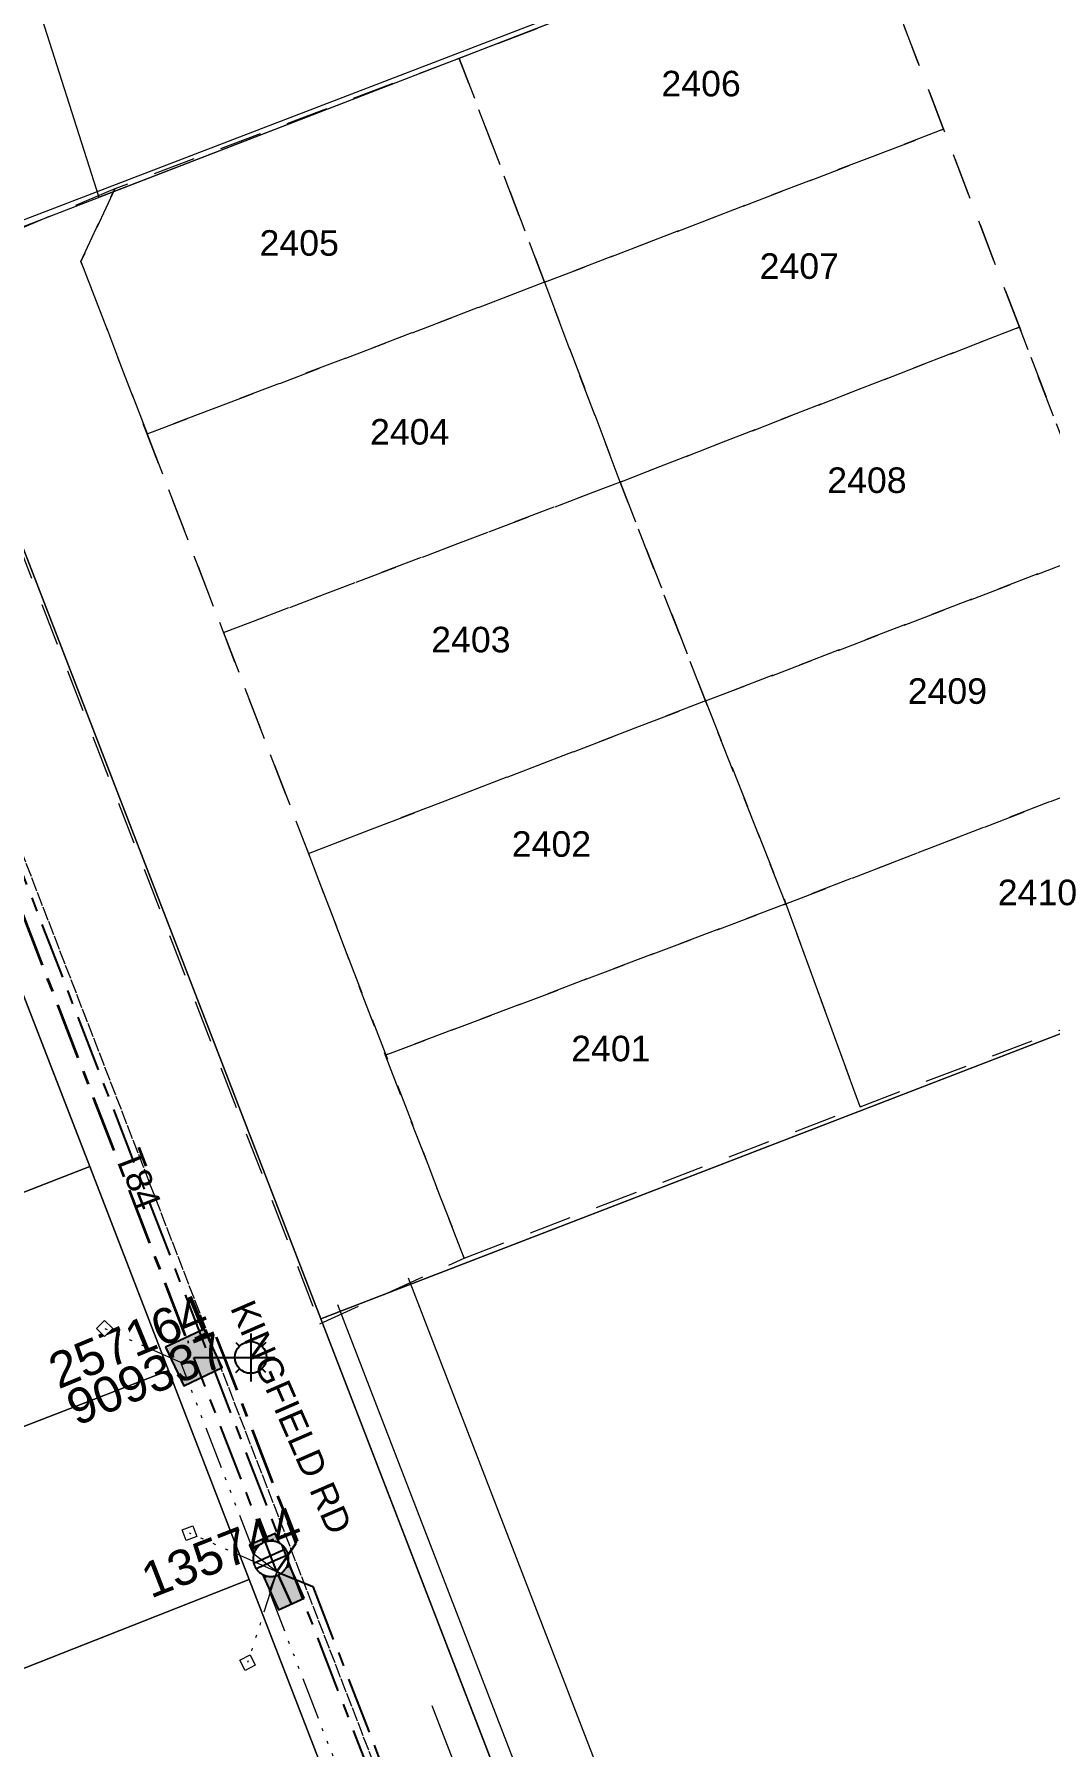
# Model space of a CAD drawing. Header units: metres. Extents: x 0 to 311505, y 0 to 6270811.
# Drawn here: x 310651.8 to 310723.4, y 6270375.8 to 6270496.5 of the extents above; entities that cross this region are included whole.
import ezdxf
from ezdxf import colors
from ezdxf.entities.mleader import LeaderData, LeaderLine
from ezdxf.enums import TextEntityAlignment as Align
from ezdxf.math import Vec2, Vec3

# ---------------------------------------------------------------- set-up
doc = ezdxf.new("R2010")
doc.units = ezdxf.units.M
for name, pattern in [('Cable Exist OH', [1, 1, 0]), ('Cable Exist UG', [7, 4, -1, 1, -1]), ('Dash', [5, 3, -2]), ('PHANTOMX2', [6.6, 3, -0.75, 0.2, -0.75, 0.2, -0.75, 0.2, -0.75])]:
    doc.linetypes.add(name, pattern=pattern)
doc.layers.get('0').update_dxf_attribs({"color": 6})
for name, color, linetype, lineweight in [('_User_LV_Exist', 5, 'Continuous', 35), ('Cadastre Developer_SP_EXT', 98, 'Continuous', 15), ('Cadastre Land Parcels_SP_EXT', 118, 'Continuous', 15), ('Cadastre Roads_SP_EXT', 218, 'Continuous', 15), ('Cadastre Water_SP_EXT', 158, 'Continuous', 15), ('Mains_HV_EXT', 13, 'Continuous', 25), ('Mains_LV_EXT', 163, 'Continuous', 25), ('Mains_LV_SL_EXT', 135, 'Continuous', 25), ('Services_SP_EXT', 42, 'PHANTOMX2', 20)]:
    doc.layers.add(name, color=color, linetype=linetype, lineweight=lineweight)
doc.layers.add('Cadastre Roads_SP_NEW', color=214, linetype='Continuous', lineweight=15, transparency=0.65)
for name, color, linetype in [('Equip_LV_EXT', 7, 'Continuous'), ('Equip_SP_SL_EXT', 7, 'Continuous'), ('Notes', 7, 'Continuous'), ('SupportsUG_SP_LV_EXT', 7, 'Continuous'), ('SupportsUG_SP_LV_SL_EXT', 7, 'Continuous')]:
    doc.layers.add(name, color=color, linetype=linetype)
doc.styles.add('COLUMN_LABEL', font='arial.ttf', dxfattribs={"height": 2})
doc.styles.add('iecARIAL', font='arial.ttf', dxfattribs={"height": 2})
doc.styles.add('POLE_LABEL', font='arial.ttf', dxfattribs={"height": 2})
doc.styles.add('SL_LABEL', font='arial.ttf', dxfattribs={"height": 2})
doc.styles.get("Standard").update_dxf_attribs({"font": 'arial.ttf'})

# ---------------------------------------------------------------- blocks, each defined once
blk = doc.blocks.new('COLUMN_EXT')
blk.add_hatch(color=256).paths.add_polyline_path([(1.5, -1.5), (1.5, 1.5), (-1.5, 1.5), (-1.5, -1.5)])
blk.add_lwpolyline([(1.5, 1.5), (-1.5, 1.5), (-1.5, -1.5), (1.5, -1.5)], close=True)
at = {"flags": 9}
for tag, p in [('STREETNAME', (-1.81, 1.6)), ('LOCATION', (-1.81, 1.4)), ('SUBURB', (-1.81, 1.8)), ('LEGEND', (-1.81, 1.2)), ('NOTES', (-1.81, 2)), ('COLUMN_TYPE', (-1.81, 0.4)), ('OWNED_BY', (-1.81, 0.6)), ('USAGE', (-1.81, 1)), ('STATE', (-1.81, 0.8))]:
    blk.add_attdef(tag, text='', height=0.2, rotation=180, dxfattribs=at).set_placement(p, align=Align.MIDDLE_LEFT)
at = {"flags": 1}
blk.add_attdef('Z', (-1.81, 2.35), '', height=0.2, rotation=180, dxfattribs=at)
at = {"flags": 9}
for tag, style, p in [('STRUCTURE_PLANT_NUMBER', 'POLE_LABEL', (-1.81, -0.03)), ('STREET_CODE', 'COLUMN_LABEL', (-1.81, 0.2))]:
    blk.add_attdef(tag, text='', height=0.2, rotation=180, dxfattribs=dict(at, style=style)).set_placement(p, align=Align.MIDDLE_LEFT)
at = {"style": 'COLUMN_LABEL', "width": 0.9, "flags": 8}
blk.add_attdef('ASSET_NUM', text='', height=2, rotation=270, dxfattribs=at).set_placement((2, -4), align=Align.MIDDLE_LEFT)
blk = doc.blocks.new('PILLAR_EXT')
blk.add_hatch(color=256).paths.add_polyline_path([(-2.5, 1), (-2.5, -1), (2.5, -1), (2.5, 1)])
for p, q in [((-2.5, 0), (2.5, 0)), ((0, 1), (0, -1))]:
    blk.add_line(p, q)
at = {"ltscale": 10}
blk.add_line((2.5, 0), (-2.5, 0), dxfattribs=at)
blk.add_lwpolyline([(-2.5, -1), (-1.25, -1), (1.25, -1), (2.5, -1), (2.5, 1), (-2.5, 1)], close=True)
at = {"width": 0.9, "flags": 8}
blk.add_attdef('ASSET_NUM', text='', height=2, rotation=90, dxfattribs=at).set_placement((-2, 4), align=Align.MIDDLE_LEFT)
for tag, p, flags in [('OWNED_BY', (0, -0.2), 9), ('STATE', (0, -0.4), 9), ('SUPPORT_TYPE', (0, -0.6), 9), ('USAGE', (0, -0.8), 9), ('LEGEND', (0, -1), 9), ('LOCATION', (0, -1.2), 9), ('NOTES', (0, -1.4), 9), ('STREETNAME', (0, -1.8), 9), ('SUBURB', (0, -2), 1), ('PARENT', (0, -1.6), 9)]:
    blk.add_attdef(tag, p, '', height=0.2, dxfattribs=dict(flags=flags))
blk = doc.blocks.new('SL_LANTERN_EXT')
at = {"flags": 9}
for tag, p in [('LRATECODE', (-7.4, 0)), ('LOUTREACHVOCAB', (-7.2, 0)), ('LOUTREACH', (-7, 0)), ('LANTNUMBER', (-6.6, 0)), ('LNEW', (-6.4, 0)), ('LMASTVOCAB', (-6.2, 0)), ('LMAST', (-6, 0)), ('LLAMPVOCAB', (-5.8, 0)), ('LLAMP', (-5.6, 0)), ('LEXIST', (-5.4, 0)), ('LCHARGE3PERCENT', (-5.2, 0)), ('LCHARGE3', (-5, 0)), ('LCHARGE2PERCENT', (-4.8, 0)), ('LCHARGE2', (-4.6, 0)), ('LCHARGE1PERCENT', (-4.4, 0)), ('LCHARGE1', (-4.2, 0)), ('LCATEGORY', (-4, 0)), ('LBRACKETVOCAB', (-3.8, 0)), ('LBRACKET', (-3.6, 0)), ('LKINGHEIGHT', (-3.4, 0)), ('CREPLACE', (-3.2, 0)), ('CREMOVE', (-3, 0)), ('CNUMBER', (-2.8, 0)), ('CNEW', (-2.6, 0)), ('CEXIST', (-2.4, 0)), ('USAGE', (-2.2, 0)), ('STATE', (-2, 0)), ('OWNED_BY', (-1.8, 0)), ('ORIENTATION', (-1.6, 0)), ('OPERATING_VOLTAGE', (-1.4, 0)), ('NO_PHASES', (-1.2, 0)), ('LANTERN_TYPE', (-1, 0)), ('LANTERN_PURPOSE', (-0.8, 0)), ('CONTROL_TYPE', (-0.6, 0)), ('CONSTRUCTED_VOLTAGE', (-0.4, 0))]:
    blk.add_attdef(tag, text='', height=0.001, rotation=270, dxfattribs=at).set_placement(p, align=Align.MIDDLE_LEFT)
at = {"style": 'SL_LABEL', "flags": 9}
blk.add_attdef('STREET_CODE', text='', height=0.001, rotation=270, dxfattribs=at).set_placement((0, 0), align=Align.MIDDLE_LEFT)
at = {"flags": 1}
blk.add_attdef('Z', (0, 0), '', height=0.001, rotation=270, dxfattribs=at)
at = {"width": 0.9}
blk.add_attdef('LNUMBER', text='', height=1, dxfattribs=at).set_placement((7, -1), align=Align.MIDDLE_LEFT)
at = {"flags": 9}
for tag, p in [('LREMOVE', (0, -7.6)), ('LREPLACE', (0, -7.8)), ('LTYPE', (0, -8)), ('LTYPEVOCAB', (0, -8.2)), ('LEGEND', (0, -8.4)), ('SUBURB', (0, -8.6)), ('STREETNAME', (0, -8.8)), ('LOCATION', (0, -9)), ('NOTES', (0, -9.2)), ('MAINTAINED_BY', (0, -9.86))]:
    blk.add_attdef(tag, text='', height=0.001, dxfattribs=at).set_placement(p, align=Align.MIDDLE_LEFT)
blk.add_attdef('OPERATED_BY', (0, -9.61), '', height=0.001, dxfattribs=at)
at = {"transparency": 33554687}
blk.add_wipeout([(5.69, 0), (5.06, -1.06), (4, -1.69), (2.94, -1.06), (2.31, 0), (2.94, 1.06), (4, 1.69), (5.06, 1.06)], dxfattribs=at)
for p, q in [((4, 1.69), (4, 0)), ((0, 0), (4, 0)), ((2.94, 1.06), (3.2, 0.8)), ((5.06, 1.06), (4.8, 0.8)), ((2.94, -1.06), (3.2, -0.8)), ((4, 0), (5.69, 0)), ((4, 0), (4, -1.69)), ((5.06, -1.06), (4.8, -0.8))]:
    blk.add_line(p, q)
blk.add_circle((4, 0), 1.12)
blk = doc.blocks.new('CCP_EXT')
at = {"flags": 9}
for tag, p in [('STATE', (0, -1.8)), ('LEGEND', (0, -1.4)), ('LIFE_SUPPORT', (0, -1.6)), ('NOTES', (0, -2))]:
    blk.add_attdef(tag, text='', height=0.2, dxfattribs=at).set_placement(p, align=Align.MIDDLE_LEFT)
at = {"transparency": 33554687}
blk.add_wipeout([(0, 0.57), (0.57, 0), (0, -0.57), (-0.57, 0)], dxfattribs=at)
blk.add_lwpolyline([(-0.57, 0), (0, 0.57), (0.57, 0), (0, -0.57), (-0.57, 0)])
at = {"flags": 1}
blk.add_attdef('Z', (0, 0), '', height=0.2, dxfattribs=at)
at = {"flags": 9}
for tag, p in [('CCP_TYPE', (0, 0)), ('CONSTRUCTED_VOLTAGE', (0, -0.2)), ('OPERATING_VOLTAGE', (0, -0.6)), ('ORIENTATION', (0, -0.8)), ('OWNED_BY', (0, -1)), ('NO_PHASES', (0, -0.4)), ('USAGE', (0, -1.2))]:
    blk.add_attdef(tag, text='', height=0.2, dxfattribs=at).set_placement(p, align=Align.MIDDLE_LEFT)
blk = doc.blocks.new('LV_UG_LINKS_CLOSED_EXT')
at = {"layer": 'Equip_LV_EXT'}
for tag, flags, p in [('ACTUAL_STATUS', 9, (3, -2)), ('CONSTRUCTED_VOLTAGE', 9, (3, -2.2)), ('NO_PHASES', 9, (3, -2.4)), ('OPERATING_VOLTAGE', 9, (3, -2.6)), ('ORIENTATION', 9, (3, -2.8)), ('STATE', 9, (3, -3)), ('SWITCH_TYPE', 9, (3, -3.2)), ('USAGE', 9, (3, -3.4)), ('NOTES', 9, (3, -3.6)), ('OWNED_BY', 9, (3, -3.8)), ('OPERATED_BY', 9, (3, -4)), ('TYPE', 9, (3, -4.6)), ('Z', 1, (3, -4.8)), ('MAINTAINED_BY', 9, (3, -4.2)), ('NUMBER_OF_PHASES', 9, (3, -4.4))]:
    blk.add_attdef(tag, text='', height=0.2, dxfattribs=dict(at, flags=flags)).set_placement(p, align=Align.MIDDLE_LEFT)
at = {"transparency": 33554687}
blk.add_wipeout([(4, 1.25), (3.97, 1.25), (3.94, 1.25), (3.91, 1.25), (3.88, 1.24), (3.85, 1.24), (3.82, 1.24), (3.79, 1.23), (3.76, 1.23), (3.73, 1.22), (3.7, 1.21), (3.67, 1.2), (3.64, 1.2), (3.61, 1.19), (3.58, 1.18), (3.55, 1.17), (3.52, 1.15), (3.49, 1.14), (3.47, 1.13), (3.44, 1.12), (3.41, 1.1), (3.38, 1.09), (3.36, 1.07), (3.33, 1.06), (3.31, 1.04), (3.28, 1.02), (3.26, 1), (3.23, 0.99), (3.21, 0.97), (3.18, 0.95), (3.16, 0.93), (3.14, 0.91), (3.12, 0.88), (3.09, 0.86), (3.07, 0.84), (3.05, 0.82), (3.03, 0.79), (3.01, 0.77), (3, 0.74), (2.98, 0.72), (2.96, 0.69), (2.94, 0.67), (2.93, 0.64), (2.91, 0.62), (2.9, 0.59), (2.88, 0.56), (2.87, 0.53), (2.86, 0.51), (2.85, 0.48), (2.83, 0.45), (2.82, 0.42), (2.81, 0.39), (2.8, 0.36), (2.8, 0.33), (2.79, 0.3), (2.78, 0.27), (2.77, 0.24), (2.77, 0.21), (2.76, 0.18), (2.76, 0.15), (2.76, 0.12), (2.75, 0.09), (2.75, 0.06), (2.75, 0.03), (2.75, 0), (2.75, -0.03), (2.75, -0.06), (2.75, -0.09), (2.76, -0.12), (2.76, -0.15), (2.76, -0.18), (2.77, -0.21), (2.77, -0.24), (2.78, -0.27), (2.79, -0.3), (2.8, -0.33), (2.8, -0.36), (2.81, -0.39), (2.82, -0.42), (2.83, -0.45), (2.85, -0.48), (2.86, -0.51), (2.87, -0.53), (2.88, -0.56), (2.9, -0.59), (2.91, -0.62), (2.93, -0.64), (2.94, -0.67), (2.96, -0.69), (2.98, -0.72), (3, -0.74), (3.01, -0.77), (3.03, -0.79), (3.05, -0.82), (3.07, -0.84), (3.09, -0.86), (3.12, -0.88), (3.14, -0.91), (3.16, -0.93), (3.18, -0.95), (3.21, -0.97), (3.23, -0.99), (3.26, -1), (3.28, -1.02), (3.31, -1.04), (3.33, -1.06), (3.36, -1.07), (3.38, -1.09), (3.41, -1.1), (3.44, -1.12), (3.47, -1.13), (3.49, -1.14), (3.52, -1.15), (3.55, -1.17), (3.58, -1.18), (3.61, -1.19), (3.64, -1.2), (3.67, -1.2), (3.7, -1.21), (3.73, -1.22), (3.76, -1.23), (3.79, -1.23), (3.82, -1.24), (3.85, -1.24), (3.88, -1.24), (3.91, -1.25), (3.94, -1.25), (3.97, -1.25), (4, -1.25), (4.03, -1.25), (4.06, -1.25), (4.09, -1.25), (4.12, -1.24), (4.15, -1.24), (4.18, -1.24), (4.21, -1.23), (4.24, -1.23), (4.27, -1.22), (4.3, -1.21), (4.33, -1.2), (4.36, -1.2), (4.39, -1.19), (4.42, -1.18), (4.45, -1.17), (4.48, -1.15), (4.51, -1.14), (4.53, -1.13), (4.56, -1.12), (4.59, -1.1), (4.62, -1.09), (4.64, -1.07), (4.67, -1.06), (4.69, -1.04), (4.72, -1.02), (4.74, -1), (4.77, -0.99), (4.79, -0.97), (4.82, -0.95), (4.84, -0.93), (4.86, -0.91), (4.88, -0.88), (4.91, -0.86), (4.93, -0.84), (4.95, -0.82), (4.97, -0.79), (4.99, -0.77), (5, -0.74), (5.02, -0.72), (5.04, -0.69), (5.06, -0.67), (5.07, -0.64), (5.09, -0.62), (5.1, -0.59), (5.12, -0.56), (5.13, -0.53), (5.14, -0.51), (5.15, -0.48), (5.17, -0.45), (5.18, -0.42), (5.19, -0.39), (5.2, -0.36), (5.2, -0.33), (5.21, -0.3), (5.22, -0.27), (5.23, -0.24), (5.23, -0.21), (5.24, -0.18), (5.24, -0.15), (5.24, -0.12), (5.25, -0.09), (5.25, -0.06), (5.25, -0.03), (5.25, 0), (5.25, 0.03), (5.25, 0.06), (5.25, 0.09), (5.24, 0.12), (5.24, 0.15), (5.24, 0.18), (5.23, 0.21), (5.23, 0.24), (5.22, 0.27), (5.21, 0.3), (5.2, 0.33), (5.2, 0.36), (5.19, 0.39), (5.18, 0.42), (5.17, 0.45), (5.15, 0.48), (5.14, 0.51), (5.13, 0.53), (5.12, 0.56), (5.1, 0.59), (5.09, 0.62), (5.07, 0.64), (5.06, 0.67), (5.04, 0.69), (5.02, 0.72), (5, 0.74), (4.99, 0.77), (4.97, 0.79), (4.95, 0.82), (4.93, 0.84), (4.91, 0.86), (4.88, 0.88), (4.86, 0.91), (4.84, 0.93), (4.82, 0.95), (4.79, 0.97), (4.77, 0.99), (4.74, 1), (4.72, 1.02), (4.69, 1.04), (4.67, 1.06), (4.64, 1.07), (4.62, 1.09), (4.59, 1.1), (4.56, 1.12), (4.53, 1.13), (4.51, 1.14), (4.48, 1.15), (4.45, 1.17), (4.42, 1.18), (4.39, 1.19), (4.36, 1.2), (4.33, 1.2), (4.3, 1.21), (4.27, 1.22), (4.24, 1.23), (4.21, 1.23), (4.18, 1.24), (4.15, 1.24), (4.12, 1.24), (4.09, 1.25), (4.06, 1.25), (4.03, 1.25)], dxfattribs=at).dxf.layer = 'Equip_LV_EXT'
at = {"layer": 'Equip_LV_EXT'}
for p, q in [((3.79, 1.23), (3.79, -1.23)), ((4.21, 1.23), (4.21, -1.23))]:
    blk.add_line(p, q, dxfattribs=at)
at = {"layer": 'Equip_LV_EXT', "flags": 128}
blk.add_lwpolyline([(4, 1.25), (3.97, 1.25), (3.94, 1.25), (3.91, 1.25), (3.88, 1.24), (3.85, 1.24), (3.82, 1.24), (3.79, 1.23), (3.76, 1.23), (3.73, 1.22), (3.7, 1.21), (3.67, 1.2), (3.64, 1.2), (3.61, 1.19), (3.58, 1.18), (3.55, 1.17), (3.52, 1.15), (3.49, 1.14), (3.47, 1.13), (3.44, 1.12), (3.41, 1.1), (3.38, 1.09), (3.36, 1.07), (3.33, 1.06), (3.31, 1.04), (3.28, 1.02), (3.26, 1), (3.23, 0.99), (3.21, 0.97), (3.18, 0.95), (3.16, 0.93), (3.14, 0.91), (3.12, 0.88), (3.09, 0.86), (3.07, 0.84), (3.05, 0.82), (3.03, 0.79), (3.01, 0.77), (3, 0.74), (2.98, 0.72), (2.96, 0.69), (2.94, 0.67), (2.93, 0.64), (2.91, 0.62), (2.9, 0.59), (2.88, 0.56), (2.87, 0.53), (2.86, 0.51), (2.85, 0.48), (2.83, 0.45), (2.82, 0.42), (2.81, 0.39), (2.8, 0.36), (2.8, 0.33), (2.79, 0.3), (2.78, 0.27), (2.77, 0.24), (2.77, 0.21), (2.76, 0.18), (2.76, 0.15), (2.76, 0.12), (2.75, 0.09), (2.75, 0.06), (2.75, 0.03), (2.75, 0), (2.75, -0.03), (2.75, -0.06), (2.75, -0.09), (2.76, -0.12), (2.76, -0.15), (2.76, -0.18), (2.77, -0.21), (2.77, -0.24), (2.78, -0.27), (2.79, -0.3), (2.8, -0.33), (2.8, -0.36), (2.81, -0.39), (2.82, -0.42), (2.83, -0.45), (2.85, -0.48), (2.86, -0.51), (2.87, -0.53), (2.88, -0.56), (2.9, -0.59), (2.91, -0.62), (2.93, -0.64), (2.94, -0.67), (2.96, -0.69), (2.98, -0.72), (3, -0.74), (3.01, -0.77), (3.03, -0.79), (3.05, -0.82), (3.07, -0.84), (3.09, -0.86), (3.12, -0.88), (3.14, -0.91), (3.16, -0.93), (3.18, -0.95), (3.21, -0.97), (3.23, -0.99), (3.26, -1), (3.28, -1.02), (3.31, -1.04), (3.33, -1.06), (3.36, -1.07), (3.38, -1.09), (3.41, -1.1), (3.44, -1.12), (3.47, -1.13), (3.49, -1.14), (3.52, -1.15), (3.55, -1.17), (3.58, -1.18), (3.61, -1.19), (3.64, -1.2), (3.67, -1.2), (3.7, -1.21), (3.73, -1.22), (3.76, -1.23), (3.79, -1.23), (3.82, -1.24), (3.85, -1.24), (3.88, -1.24), (3.91, -1.25), (3.94, -1.25), (3.97, -1.25), (4, -1.25), (4.03, -1.25), (4.06, -1.25), (4.09, -1.25), (4.12, -1.24), (4.15, -1.24), (4.18, -1.24), (4.21, -1.23), (4.24, -1.23), (4.27, -1.22), (4.3, -1.21), (4.33, -1.2), (4.36, -1.2), (4.39, -1.19), (4.42, -1.18), (4.45, -1.17), (4.48, -1.15), (4.51, -1.14), (4.53, -1.13), (4.56, -1.12), (4.59, -1.1), (4.62, -1.09), (4.64, -1.07), (4.67, -1.06), (4.69, -1.04), (4.72, -1.02), (4.74, -1), (4.77, -0.99), (4.79, -0.97), (4.82, -0.95), (4.84, -0.93), (4.86, -0.91), (4.88, -0.88), (4.91, -0.86), (4.93, -0.84), (4.95, -0.82), (4.97, -0.79), (4.99, -0.77), (5, -0.74), (5.02, -0.72), (5.04, -0.69), (5.06, -0.67), (5.07, -0.64), (5.09, -0.62), (5.1, -0.59), (5.12, -0.56), (5.13, -0.53), (5.14, -0.51), (5.15, -0.48), (5.17, -0.45), (5.18, -0.42), (5.19, -0.39), (5.2, -0.36), (5.2, -0.33), (5.21, -0.3), (5.22, -0.27), (5.23, -0.24), (5.23, -0.21), (5.24, -0.18), (5.24, -0.15), (5.24, -0.12), (5.25, -0.09), (5.25, -0.06), (5.25, -0.03), (5.25, 0), (5.25, 0.03), (5.25, 0.06), (5.25, 0.09), (5.24, 0.12), (5.24, 0.15), (5.24, 0.18), (5.23, 0.21), (5.23, 0.24), (5.22, 0.27), (5.21, 0.3), (5.2, 0.33), (5.2, 0.36), (5.19, 0.39), (5.18, 0.42), (5.17, 0.45), (5.15, 0.48), (5.14, 0.51), (5.13, 0.53), (5.12, 0.56), (5.1, 0.59), (5.09, 0.62), (5.07, 0.64), (5.06, 0.67), (5.04, 0.69), (5.02, 0.72), (5, 0.74), (4.99, 0.77), (4.97, 0.79), (4.95, 0.82), (4.93, 0.84), (4.91, 0.86), (4.88, 0.88), (4.86, 0.91), (4.84, 0.93), (4.82, 0.95), (4.79, 0.97), (4.77, 0.99), (4.74, 1), (4.72, 1.02), (4.69, 1.04), (4.67, 1.06), (4.64, 1.07), (4.62, 1.09), (4.59, 1.1), (4.56, 1.12), (4.53, 1.13), (4.51, 1.14), (4.48, 1.15), (4.45, 1.17), (4.42, 1.18), (4.39, 1.19), (4.36, 1.2), (4.33, 1.2), (4.3, 1.21), (4.27, 1.22), (4.24, 1.23), (4.21, 1.23), (4.18, 1.24), (4.15, 1.24), (4.12, 1.24), (4.09, 1.25), (4.06, 1.25), (4.03, 1.25)], close=True, dxfattribs=at)

msp = doc.modelspace()

# ---------------------------------------------------------------- linework, layer by layer
at = {"layer": 'Cadastre Developer_SP_EXT', "linetype": 'Dash'}
for points in [[(310733.59, 6270514.5), (310705.92, 6270504.08), (310711.31, 6270501.75), (310738.14, 6270431.69), (310762.25, 6270440.42), (310757.04, 6270442.83), (310731.34, 6270509.21), (310733.59, 6270514.5)], [(310681.75, 6270494.78), (310687.76, 6270479.01), (310715.89, 6270489.79), (310711.31, 6270501.75), (310705.92, 6270504.08), (310681.75, 6270494.78)], [(310681.75, 6270494.78), (310657.46, 6270485.59), (310655.08, 6270480.48), (310659.75, 6270468.32), (310687.76, 6270479.01), (310681.75, 6270494.78)], [(310687.76, 6270479.01), (310693.09, 6270464.93), (310721.23, 6270475.85), (310715.89, 6270489.79), (310687.76, 6270479.01)], [(310659.75, 6270468.32), (310665.13, 6270454.32), (310693.09, 6270464.93), (310687.76, 6270479.01), (310659.75, 6270468.32)], [(310721.23, 6270475.85), (310693.09, 6270464.93), (310699.11, 6270449.5), (310727.21, 6270460.24), (310721.23, 6270475.85)], [(310693.09, 6270464.93), (310665.13, 6270454.32), (310671.12, 6270438.76), (310699.11, 6270449.5), (310693.09, 6270464.93)], [(310727.21, 6270460.24), (310699.11, 6270449.5), (310704.78, 6270435.21), (310732.69, 6270445.99), (310727.21, 6270460.24)], [(310699.11, 6270449.5), (310671.12, 6270438.76), (310676.53, 6270424.54), (310704.78, 6270435.21), (310699.11, 6270449.5)], [(310732.69, 6270445.99), (310704.78, 6270435.21), (310710, 6270420.91), (310738.14, 6270431.69), (310732.69, 6270445.99)], [(310704.78, 6270435.21), (310676.53, 6270424.54), (310682.09, 6270410.24), (310710, 6270420.91), (310704.78, 6270435.21)]]:
    msp.add_lwpolyline(points, close=True, dxfattribs=at)
at = {"layer": 'Cadastre Land Parcels_SP_EXT', "linetype": 'Continuous'}
for points in [[(310762.32, 6270440.78), (310757.11, 6270443.19), (310731.41, 6270509.57), (310733.66, 6270514.86), (310643.38, 6270479.99), (310671.98, 6270405.97), (310762.32, 6270440.78)], [(310703.87, 6270323.38), (310942.8, 6270415.67), (310910.99, 6270498.06), (310671.98, 6270405.97), (310703.87, 6270323.38)], [(310655.7, 6270416.69), (310650.17, 6270431.01), (310619.45, 6270419.05), (310625, 6270404.75), (310655.7, 6270416.69)], [(310661.25, 6270402.32), (310655.7, 6270416.69), (310625, 6270404.75), (310630.55, 6270390.46), (310661.25, 6270402.32)], [(310666.94, 6270387.6), (310661.25, 6270402.32), (310630.55, 6270390.46), (310636.34, 6270375.55), (310666.94, 6270387.6)], [(310672.5, 6270373.2), (310666.94, 6270387.6), (310636.34, 6270375.55), (310641.89, 6270361.26), (310672.5, 6270373.2)]]:
    msp.add_lwpolyline(points, close=True, dxfattribs=at)
at = {"layer": 'Cadastre Roads_SP_EXT', "linetype": 'Continuous'}
msp.add_lwpolyline([(310704.54, 6270503.61), (310697.86, 6270525.55), (310649.35, 6270506.9), (310656.35, 6270485), (310704.54, 6270503.61)], close=True, dxfattribs=at)
at = {"layer": 'Cadastre Water_SP_EXT'}
msp.add_line((310643.2, 6270480.4), (310882.52, 6270572.3), dxfattribs=at)

# ---------------------------------------------------------------- block references
at = {"layer": 'SupportsUG_SP_LV_EXT'}
ref = msp.add_blockref('PILLAR_EXT', (310668.89, 6270388.14), dxfattribs=dict(at, rotation=114.1686815411508))
ref.add_attrib('ASSET_NUM', '135744', dxfattribs={"layer": '0', "height": 2.5, "rotation": 21.3485, "style": 'iecARIAL'}).set_placement((310670.39, 6270391.64), align=Align.MIDDLE_RIGHT)
at = {"layer": 'SupportsUG_SP_LV_SL_EXT'}
ref = msp.add_blockref('COLUMN_EXT', (310663.05, 6270403.24), dxfattribs=dict(at, rotation=115.2126260372882))
ref.add_attrib('ASSET_NUM', '909337', dxfattribs={"layer": '0', "height": 2.5, "rotation": 22.4634, "style": 'COLUMN_LABEL'}).set_placement((310665.05, 6270403.99), align=Align.MIDDLE_RIGHT)

# ---------------------------------------------------------------- texts
at = {"layer": 'Cadastre Developer_SP_EXT'}
for s, p in [('2406', (310696, 6270492.11)), ('2405', (310667.67, 6270480.88)), ('2407', (310702.92, 6270479.25)), ('2404', (310675.46, 6270467.57)), ('2408', (310707.69, 6270464.16)), ('2403', (310679.77, 6270452.93)), ('2409', (310713.36, 6270449.3)), ('2402', (310685.45, 6270438.52)), ('2410', (310719.71, 6270435.11)), ('2401', (310689.64, 6270424.11))]:
    msp.add_text(s, height=1.8, dxfattribs=at).set_placement(p)
at = {"layer": 'Mains_LV_EXT'}
msp.add_text('T84', height=1.8, rotation=291.1206, dxfattribs=at).set_placement((310657.55, 6270417.49))

# ---------------------------------------------------------------- next in the draw order: block references
at = {"layer": 'Equip_SP_SL_EXT'}
ref = msp.add_blockref('SL_LANTERN_EXT', (310663.05, 6270403.24), dxfattribs=at)
ref.add_attrib('ASSET_NUM', '257164', dxfattribs={"layer": '0', "height": 2.5, "rotation": 22.4634, "style": 'iecARIAL'}).set_placement((310664.55, 6270404.74), align=Align.BOTTOM_RIGHT)
at = {"layer": 'Services_SP_EXT'}
for p, rotation in [((310662.73, 6270390.86), 336.1686817472292), ((310666.83, 6270381.73), 72.16868150482888)]:
    msp.add_blockref('CCP_EXT', p, dxfattribs=dict(at, rotation=rotation))

# ---------------------------------------------------------------- next in the draw order: block references
msp.add_blockref('CCP_EXT', (310656.75, 6270405.28), dxfattribs=at)

# ---------------------------------------------------------------- next in the draw order: texts
at = {"layer": 'Cadastre Roads_SP_EXT'}
msp.add_text('KINGFIELD RD', height=1.8, rotation=293.5131, dxfattribs=at).set_placement((310665.58, 6270406.74))

# ---------------------------------------------------------------- next in the draw order: linework, layer by layer
at = {"layer": 'Cadastre Developer_SP_EXT', "linetype": 'Dash'}
msp.add_lwpolyline([(310657.46, 6270485.59), (310643.31, 6270479.62), (310671.91, 6270405.61), (310682.09, 6270410.24), (310655.08, 6270480.48), (310657.46, 6270485.59)], close=True, dxfattribs=at)
at = {"layer": 'Cadastre Roads_SP_EXT', "linetype": 'Continuous'}
msp.add_lwpolyline([(310698.69, 6270336.8), (310671.98, 6270405.97), (310643.38, 6270479.99), (310632.82, 6270475.91), (310629.09, 6270474.46), (310634.25, 6270472.22), (310639, 6270459.92), (310644.5, 6270445.68), (310650.17, 6270431.01), (310655.7, 6270416.69), (310661.25, 6270402.32), (310666.94, 6270387.6), (310672.5, 6270373.2), (310678.09, 6270358.71), (310688, 6270333.06), (310698.69, 6270336.8)], close=True, dxfattribs=at)

# ---------------------------------------------------------------- next in the draw order: block references
at = {"layer": 'Equip_LV_EXT', "rotation": 114.1686815411508}
msp.add_blockref('LV_UG_LINKS_CLOSED_EXT', (310670.11, 6270385.4), dxfattribs=at)

# ---------------------------------------------------------------- next in the draw order: linework, layer by layer
at = {"layer": '_User_LV_Exist', "linetype": 'Cable Exist UG', "flags": 128}
msp.add_lwpolyline([(310668.89, 6270388.14), (310670.26, 6270390.14), (310670.26, 6270390.14), (310665.12, 6270403.43), (310664.46, 6270405.16), (310662.63, 6270404.33), (310662.63, 6270404.33), (310646.36, 6270446.46)], dxfattribs=at)
at = {"layer": 'Mains_HV_EXT', "linetype": 'Cable Exist UG'}
msp.add_lwpolyline([(310522.15, 6270428.12), (310522.52, 6270429.96), (310520.29, 6270435.64), (310520.29, 6270435.64), (310629.23, 6270477.75), (310630.8, 6270477), (310630.8, 6270477), (310636.63, 6270474.42), (310641.8, 6270461.03), (310642.13, 6270460.17), (310642.13, 6270460.17), (310647.29, 6270446.82), (310664.19, 6270403.07), (310675.35, 6270374.17)], dxfattribs=at)
at = {"layer": 'Mains_LV_SL_EXT', "color": 4, "linetype": 'Cable Exist UG'}
for points in [[(310668.89, 6270388.14), (310663.05, 6270403.24)], [(310668.89, 6270388.14), (310671.43, 6270387.1), (310671.43, 6270387.1), (310676.7, 6270373.46), (310680.33, 6270364.06), (310679.92, 6270359.57)]]:
    msp.add_lwpolyline(points, dxfattribs=at)
at = {"layer": 'Services_SP_EXT'}
for points in [[(310668.89, 6270388.14), (310667.36, 6270389.31), (310667.36, 6270389.31), (310662.12, 6270402.88), (310656.75, 6270405.28)], [(310668.89, 6270388.14), (310662.73, 6270390.86)], [(310668.89, 6270388.14), (310666.83, 6270381.73)], [(310668.89, 6270388.14), (310668.34, 6270386.77), (310668.34, 6270386.77), (310673.42, 6270373.63), (310671.81, 6270368.13)]]:
    msp.add_lwpolyline(points, dxfattribs=at)

# ---------------------------------------------------------------- next in the draw order: leaders
at = {"layer": 'Notes'}
ml = msp.add_multileader_mtext('Standard', dxfattribs=at)
ml.set_content('Constructed under  \\PURS15861', color=256)
ml.set_leader_properties()
ml.build(insert=Vec2(0, 0))
ml.multileader.update_dxf_attribs({"leader_type": 2, "has_text_frame": 1, "text_left_attachment_type": 2, "text_right_attachment_type": 2, "dogleg_length": 0.01})
ctx = ml.context
ctx.base_point, ctx.char_height, ctx.plane_origin, ctx.plane_x_axis, ctx.plane_y_axis = Vec3(310975.19, 6270395.78), 1.8, Vec3(312213.89, 6270750.77), Vec3(0.932874, 0.360203), Vec3(-0.360203, 0.932874)
ctx.left_attachment, ctx.right_attachment, ctx.text_align_type = 2, 2, 1
notes = []
notes.append((ctx, [(0, (0, 0, 0), (0, 0), (1, 0), 1, [])]))
ctx.mtext.insert, ctx.mtext.text_direction, ctx.mtext.rotation, ctx.mtext.width, ctx.mtext.alignment, ctx.mtext.flow_direction = Vec3(310985.78, 6270402.49), Vec3(0.932874, 0.360203), 0.368486, 20.9235, 2, 5
ctx.mtext.has_bg_fill, ctx.mtext.bg_color, ctx.mtext.bg_scale_factor, ctx.mtext.bg_transparency, ctx.mtext.use_window_bg_color = 1, -1073741824, 2, 0, 1
for ctx, leaders in notes:
    for number, flags, end, landing, length, lines in leaders:
        leader = LeaderData()
        leader.index, (leader.has_last_leader_line, leader.has_dogleg_vector, leader.attachment_direction) = number, flags
        leader.last_leader_point, leader.dogleg_vector, leader.dogleg_length = Vec3(end), Vec3(landing), length
        for number, points, colour, breaks in lines:
            line = LeaderLine()
            line.index, line.vertices, line.color, line.breaks = number, Vec3.list(points), colors.encode_raw_color(colour), breaks
            leader.lines.append(line)
        ctx.leaders.append(leader)

# ---------------------------------------------------------------- next in the draw order: linework, layer by layer
at = {"layer": 'Cadastre Roads_SP_NEW', "linetype": 'Cable Exist OH', "flags": 128}
msp.add_lwpolyline([(310572.16, 6270446.49), (310566.28, 6270444.22), (310565.2, 6270447.02, -0.414209), (310569.49, 6270456.72), (310627.33, 6270479.06, -0.414214), (310637.03, 6270474.77), (310691.14, 6270334.69, -0.414214), (310686.84, 6270324.99), (310629.01, 6270302.65, -0.414214), (310619.31, 6270306.94), (310625.19, 6270309.21), (310572.16, 6270446.49)], format="xyb", dxfattribs=at)
at = {"layer": 'Cadastre Roads_SP_NEW', "flags": 128}
for points in [[(310678.14, 6270408.85), (310704.76, 6270339.94), (310714.46, 6270335.64), (310763.89, 6270354.74, 0.414196), (310768.19, 6270364.44), (310759.11, 6270387.95)], [(310679.81, 6270378.72), (310695.36, 6270338.46, 1), (310699.09, 6270339.9), (310673.2, 6270406.94)]]:
    msp.add_lwpolyline(points, format="xyb", dxfattribs=at)

doc.saveas('drawing.dxf')
